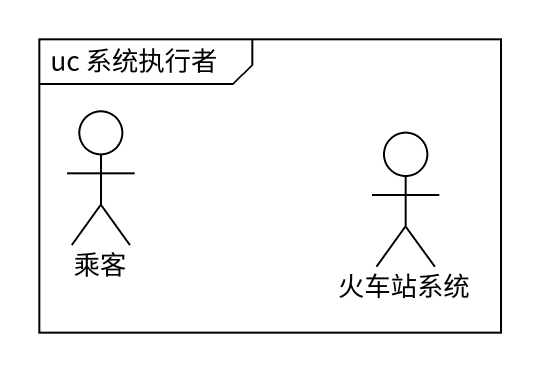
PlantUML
@startuml
mainframe uc 系统执行者
actor 乘客
actor 火车站系统
@enduml
